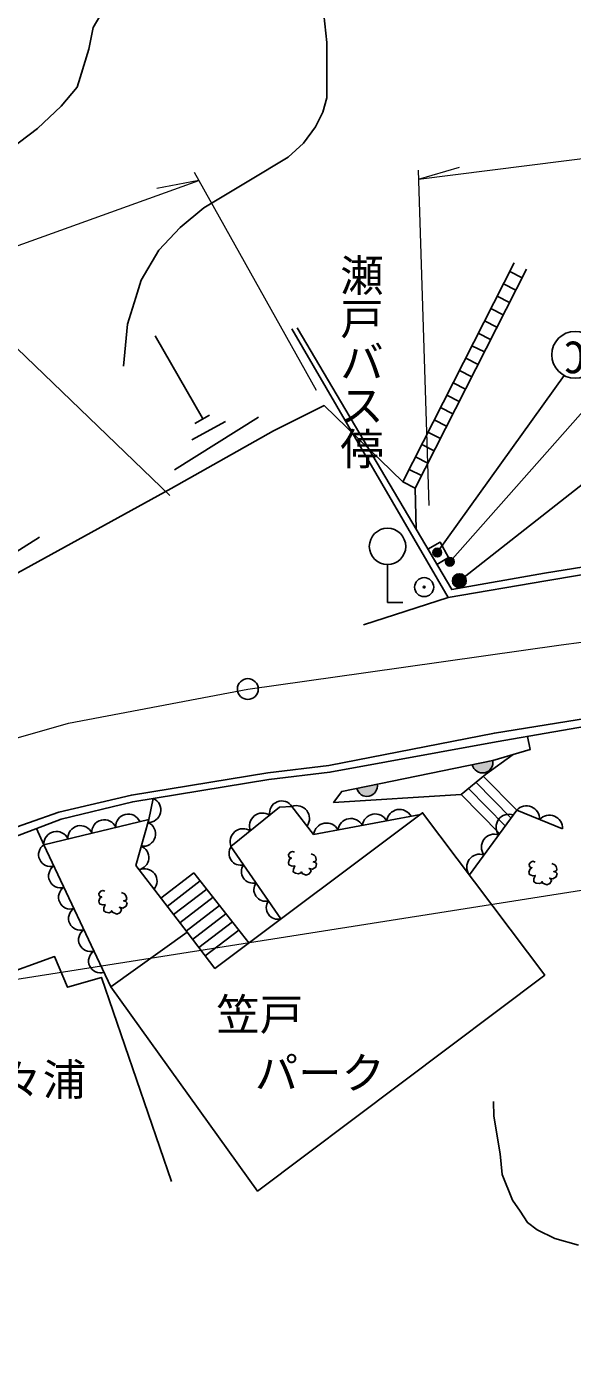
# Model space of a CAD drawing. Units: millimetres at full size, sheet at 1:1000; details may follow other scales. Extents: x 40000 to 680000, y 20000 to 380000.
# Drawn here: x 146330 to 177788, y 263650 to 340607 of the extents above; entities that cross this region are included whole.
import ezdxf
from ezdxf.enums import TextEntityAlignment as Align

# ---------------------------------------------------------------- set-up
doc = ezdxf.new("R2010")
doc.units = ezdxf.units.MM
doc.header["$LTSCALE"] = 1000
doc.linetypes.add('CHAIN', pattern=[18.5, 12, -1.5, 3.5, -1.5])
for name, color, linetype, lineweight in [('M-BGD', 7, 'Continuous', 25), ('M-BGD-EXST', 7, 'Continuous', 25), ('M-BMK', 2, 'CHAIN', 13), ('M-BMK-HTXT', 7, 'Continuous', 13), ('M-BMK-SRVR', 3, 'Continuous', 25), ('M-STR-HTXT', 7, 'Continuous', 13), ('M-STR-STRC', 7, 'Continuous', 25)]:
    doc.layers.add(name, color=color, linetype=linetype, lineweight=lineweight)
doc.styles.add('@ＭＳ ゴシック', font='')
doc.styles.add('ＭＳ ゴシック', font='')
doc.styles.get('@ＭＳ ゴシック').set_extended_font_data('@MS Gothic')
doc.styles.get('ＭＳ ゴシック').set_extended_font_data('MS Gothic')

msp = doc.modelspace()

# ---------------------------------------------------------------- hatches: boundary and pattern name
at = {"layer": 'M-BGD'}
for points in [[(172021, 298060, 0.41421), (172729, 297592, 0.41421), (173196, 298300)], [(165359, 296696, 0.41421), (166070, 296233, 0.41421), (166533, 296943)]]:
    msp.add_hatch(color=256, dxfattribs=at).paths.add_polyline_path(points)
at = {"layer": 'M-BGD-EXST'}
for points in [[(169784, 310164, 1), (170223, 310403, 1)], [(170502, 309638, 1), (170941, 309877, 1)]]:
    msp.add_hatch(color=256, dxfattribs=at).paths.add_polyline_path(points)
at = {"layer": 'M-STR-STRC'}
msp.add_hatch(color=256, dxfattribs=at).paths.add_polyline_path([(171614, 308875, 1), (170939, 308446, 0.41421), (171492, 308323, 0.41421)])

# ---------------------------------------------------------------- linework, layer by layer
at = {"layer": 'M-BGD'}
for p, q in [((168016, 314368), (174430, 326986)), ((168729, 314006), (175143, 326623)), ((174179, 326492), (174892, 326129)), ((173816, 325779), (174529, 325416)), ((173454, 325065), (174167, 324703)), ((173091, 324352), (173804, 323990)), ((172729, 323639), (173442, 323277)), ((153739, 322789), (156466, 318026)), ((172366, 322926), (173079, 322563)), ((172004, 322213), (172717, 321850)), ((171641, 321500), (172354, 321137)), ((171279, 320787), (171992, 320424)), ((170916, 320073), (171629, 319711)), ((170191, 318647), (170904, 318285)), ((170554, 319360), (171267, 318998)), ((154855, 315048), (159690, 318084)), ((155845, 316791), (157801, 317834)), ((156030, 317728), (156876, 318203)), ((169828, 317934), (170542, 317571)), ((169466, 317221), (170179, 316858)), ((169103, 316508), (169817, 316145)), ((168741, 315795), (169454, 315432)), ((168378, 315081), (169092, 314719)), ((168016, 314368), (168729, 314006)), ((168729, 314006), (168779, 311634)), ((142236, 308140), (147071, 311176)), ((167134, 309587), (167134, 307412)), ((165755, 306117), (170638, 307684)), ((167134, 307412), (168024, 307412)), ((172656, 297388), (174582, 295429)), ((171386, 296327), (173594, 294081)), ((171810, 296681), (173923, 294531)), ((172233, 297035), (174252, 294981)), ((153367, 294901), (153625, 296104)), ((147323, 293439), (146888, 294367)), ((155968, 291824), (154064, 290356)), ((155968, 291824), (159137, 287772)), ((156338, 291351), (154431, 289880)), ((156708, 290878), (154797, 289405)), ((157077, 290406), (155163, 288930)), ((157447, 289933), (155530, 288455)), ((157817, 289460), (155895, 287979)), ((158186, 288988), (156260, 287503)), ((158556, 288515), (156626, 287027))]:
    msp.add_line(p, q, dxfattribs=at)
for points in [[(151911, 321033), (152133, 323458), (152615, 324995), (152920, 325994), (153951, 327714), (155180, 329037), (156545, 330170), (159138, 331726), (161403, 333082), (162282, 333885), (162988, 334840), (163406, 335676), (163638, 336512), (163638, 339687), (163463, 341310), (163590, 341938), (164021, 342996), (164728, 344442), (165926, 345832)], [(133770, 322649), (134597, 324087), (135230, 324784), (135874, 325706), (136411, 326404), (139154, 329581), (140294, 330534), (142784, 331805), (144292, 332734), (146950, 334743), (148313, 336021), (149233, 337114), (149407, 337673), (149916, 339313), (150165, 340555), (150600, 341313), (151321, 342145), (151624, 342699), (152893, 344278)], [(161932, 323248), (170834, 308148), (176187, 309093), (184174, 310392), (191759, 311599), (195853, 312214), (198912, 312470), (202223, 312578), (208116, 312514), (212692, 312153), (216001, 311768), (218479, 311194), (220189, 310689), (223075, 309610), (226598, 308137), (229372, 306725), (233067, 304704)], [(161610, 323178), (170638, 307684), (176263, 308649), (184247, 309994), (191834, 311233), (195901, 311767), (198938, 312021), (202228, 312128), (208096, 312064), (212649, 311705), (215923, 311324), (218364, 310758), (220046, 310262), (222909, 309192), (226409, 307728), (229160, 306328), (232930, 304210)], [(88216, 279436), (73856, 286333), (79652, 288951), (88719, 293121), (95037, 296044), (103338, 301294), (121135, 311884), (134447, 319660), (145771, 322051), (154575, 313566)], [(65427, 279632), (84214, 279363), (88451, 279226), (90001, 279326), (91351, 279613), (115058, 292202), (154654, 313977), (160554, 317306), (163479, 318761), (168016, 314368)], [(169461, 310477), (170167, 310884), (170657, 310003), (169977, 309602)], [(144664, 294075), (148192, 295320), (152366, 296304), (160233, 297591), (163747, 298014), (173301, 299872), (183307, 301490), (194373, 303317), (203809, 304212), (206824, 304185), (208841, 304087), (211089, 303794), (213496, 303352), (215479, 302839), (218679, 301889), (221453, 300895), (223918, 299858), (226038, 298805), (228456, 297466), (230684, 296097)], [(144841, 293587), (148315, 294910), (152445, 295911), (160290, 297195), (163810, 297619), (173406, 299369), (183371, 301096), (194425, 302920), (203826, 303812), (206702, 303714), (208418, 303642), (210949, 303259), (213415, 302865), (215358, 302364), (218539, 301439), (221282, 300450), (223734, 299413), (225815, 298406), (228246, 297068), (230550, 295615)], [(175211, 299682), (175356, 298928), (173196, 298300), (164493, 296512), (164025, 295880), (171386, 296327), (172782, 297493), (174375, 298642)], [(160983, 289155), (158109, 293332), (160902, 295595), (161624, 295644), (162873, 294035), (169028, 295181)], [(155581, 288389), (152616, 292234), (153367, 294901), (147323, 293439), (151174, 285244)], [(171851, 291699), (174581, 295430), (177231, 294357)], [(161775, 292999), (161647, 293045), (161535, 293000), (161428, 292866), (161448, 292736), (161531, 292677), (161591, 292666), (161485, 292605), (161421, 292416), (161453, 292279), (161634, 292210), (161781, 292229), (161705, 292032), (161702, 291866), (161826, 291790), (162007, 291751), (162133, 291807), (162165, 291869), (162218, 291786), (162450, 291683), (162623, 291751), (162722, 291911), (162680, 292023), (162610, 292075), (162803, 292027), (162995, 292139), (163048, 292338), (162976, 292415), (162848, 292447), (163006, 292491), (163028, 292580), (162986, 292750), (162904, 292840), (162732, 292918)], [(175644, 292440), (175516, 292485), (175404, 292440), (175298, 292307), (175318, 292176), (175401, 292118), (175460, 292106), (175355, 292045), (175290, 291856), (175323, 291719), (175504, 291650), (175651, 291669), (175574, 291473), (175571, 291306), (175695, 291230), (175877, 291192), (176002, 291248), (176035, 291309), (176088, 291227), (176320, 291124), (176493, 291192), (176592, 291352), (176550, 291463), (176479, 291515), (176673, 291467), (176864, 291580), (176917, 291779), (176846, 291856), (176718, 291888), (176875, 291932), (176897, 292021), (176856, 292191), (176774, 292281), (176602, 292358)], [(150842, 290757), (150714, 290803), (150602, 290758), (150496, 290624), (150516, 290494), (150599, 290435), (150659, 290424), (150553, 290363), (150489, 290174), (150521, 290037), (150702, 289968), (150849, 289987), (150772, 289790), (150769, 289624), (150893, 289548), (151075, 289510), (151200, 289565), (151233, 289627), (151286, 289544), (151518, 289441), (151691, 289510), (151790, 289669), (151748, 289781), (151678, 289833), (151871, 289785), (152062, 289897), (152115, 290096), (152044, 290173), (151916, 290205), (152073, 290250), (152095, 290338), (152054, 290508), (151972, 290598), (151800, 290676)], [(141626, 275334), (138470, 284608), (142293, 285837), (142498, 285478), (144451, 286234), (144626, 285804), (147942, 286991), (148675, 285220), (150638, 285786), (154680, 274021)], [(173250, 278633), (173262, 277793), (173628, 275606), (173747, 274423), (174335, 272942), (174785, 272312), (175200, 271648), (175761, 271233), (176772, 270740), (178150, 270346)]]:
    msp.add_lwpolyline(points, dxfattribs=at)
msp.add_lwpolyline([(151174, 285244), (159645, 273469), (176194, 285925), (169158, 295279), (157179, 286306), (155581, 288389)], close=True, dxfattribs=at)
for centre, radius in [((167134, 310637), 1050), ((169248, 308291), 550), ((169248, 308291), 50)]:
    msp.add_circle(centre, radius, dxfattribs=at)
for centre, radius, start, end in [((172609, 298180), 600, 191.53797, 11.53797), ((165946, 296820), 600, 191.88863, 11.88863), ((153344, 295440), 721, 267.71785, 67.10282), ((161034, 295262), 703, 32.94702, 190.11596), ((161889, 294946), 747, 324.8748, 110.88611), ((175144, 294915), 762, 358.34105, 137.58052), ((150804, 294153), 721, 23.59122, 183.60455), ((152185, 294487), 721, 23.59122, 183.60455), ((159923, 294515), 752, 56.25268, 201.77888), ((165022, 294197), 752, 28.71752, 172.3687), ((166427, 294458), 752, 28.71752, 172.3687), ((167831, 294720), 752, 28.71752, 172.3687), ((174141, 294449), 749, 71.25974, 216.34847), ((176469, 294379), 762, 358.34105, 137.58052), ((148043, 293485), 721, 23.59122, 183.60455), ((149424, 293819), 721, 23.59122, 183.60455), ((153044, 294060), 713, 260.94063, 67.63369), ((158807, 293611), 752, 56.25268, 201.77888), ((163618, 293936), 752, 28.71752, 172.3687), ((173298, 293296), 749, 71.25974, 216.34847), ((147701, 292868), 685, 123.49082, 286.8407), ((152660, 292696), 713, 281.25887, 67.63369), ((158669, 292933), 674, 144.95755, 284.10157), ((172454, 292143), 749, 71.25974, 216.34847), ((148278, 291641), 685, 123.49082, 286.8407), ((153135, 291335), 713, 318.79647, 116.46343), ((159386, 291892), 674, 144.95755, 284.10157), ((148854, 290414), 685, 123.49082, 286.8407), ((160102, 290850), 674, 144.95755, 284.10157), ((160819, 289809), 674, 144.95755, 284.10157), ((149431, 289187), 685, 123.49082, 286.8407), ((150007, 287960), 685, 123.49082, 286.8407), ((150584, 286733), 685, 123.49082, 286.8407)]:
    msp.add_arc(centre, radius, start, end, dxfattribs=at)
at = {"layer": 'M-BGD-EXST'}
for p, q in [((170003, 310284), (177324, 320493)), ((170721, 309758), (178711, 318764))]:
    msp.add_line(p, q, dxfattribs=at)
for centre, radius in [((177949, 321689), 1350), ((170003, 310284), 250), ((170721, 309758), 250)]:
    msp.add_circle(centre, radius, dxfattribs=at)
at = {"layer": 'M-BMK'}
msp.add_lwpolyline([(143643, 299004), (148739, 300438), (159079, 302414), (165880, 303362), (177150, 304956), (187185, 306305), (195687, 307576), (199507, 308010), (202324, 308010), (205463, 307916), (209355, 307635), (212819, 307130), (215853, 306609), (218994, 305874), (221908, 304931), (224379, 304025), (226813, 303032), (229943, 301542), (231916, 300548)], dxfattribs=at)
at = {"layer": 'M-BMK-SRVR'}
msp.add_circle((159079, 302414), 600, dxfattribs=at)
at = {"layer": 'M-STR-HTXT'}
for p, q in [((168929, 331818), (171287, 332502)), ((156253, 331739), (153841, 331280)), ((163047, 319634), (155995, 332198)), ((169543, 312993), (168913, 332327))]:
    msp.add_line(p, q, dxfattribs=at)
for points in [[(168929, 331818), (204726, 336329), (211230, 336773), (215716, 336625), (219919, 336258), (223919, 335544), (227577, 334707), (231046, 333606), (235922, 331811), (238525, 330585), (239833, 329833)], [(65467, 298845), (95478, 309615), (132573, 323220), (156253, 331739)], [(64654, 264309), (93064, 263650), (116735, 269929), (140995, 284927), (208915, 295635), (217635, 293794), (228992, 289987)]]:
    msp.add_lwpolyline(points, dxfattribs=at)
at = {"layer": 'M-STR-STRC'}
msp.add_line((171277, 308661), (183146, 317973), dxfattribs=at)
msp.add_circle((171277, 308661), 400, dxfattribs=at)

# ---------------------------------------------------------------- texts
at = {"layer": 'M-BGD-EXST', "style": 'ＭＳ ゴシック'}
msp.add_text('C', height=1833, rotation=178.508, dxfattribs=at).set_placement((178605, 322982), align=Align.BOTTOM_LEFT)
at = {"layer": 'M-BMK-HTXT', "style": '@ＭＳ ゴシック'}
msp.add_text('瀬戸バス停', height=1833, rotation=270, dxfattribs=at).set_placement((164157, 327544), align=Align.BOTTOM_LEFT)
at = {"layer": 'M-BMK-HTXT', "style": 'ＭＳ ゴシック'}
for s, p in [('笠戸', (157261, 282183)), ('奈々浦', (142258, 278432)), ('パーク', (159481, 278815))]:
    msp.add_text(s, height=1833, dxfattribs=at).set_placement(p, align=Align.BOTTOM_LEFT)

doc.saveas('drawing.dxf')
